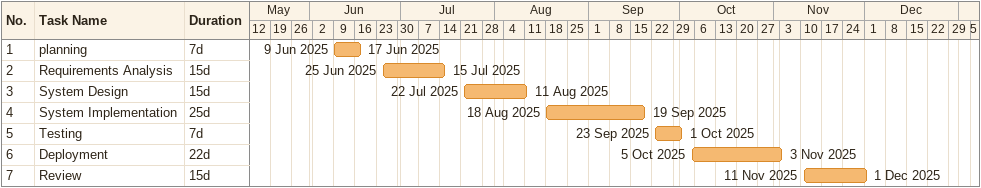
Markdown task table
| ID | Task | Duration | Start | Finish |
|---|---|---|---|---|
| 1 | planning | 7d | 2025-06-09 | 2025-06-17 |
| 2 | Requirements Analysis | 15d | 2025-06-25 | 2025-07-15 |
| 3 | System Design | 15d | 2025-07-22 | 2025-08-11 |
| 4 | System Implementation | 25d | 2025-08-18 | 2025-09-19 |
| 5 | Testing | 7d | 2025-09-23 | 2025-10-01 |
| 6 | Deployment | 22d | 2025-10-05 | 2025-11-03 |
| 7 | Review | 15d | 2025-11-11 | 2025-12-01 |
